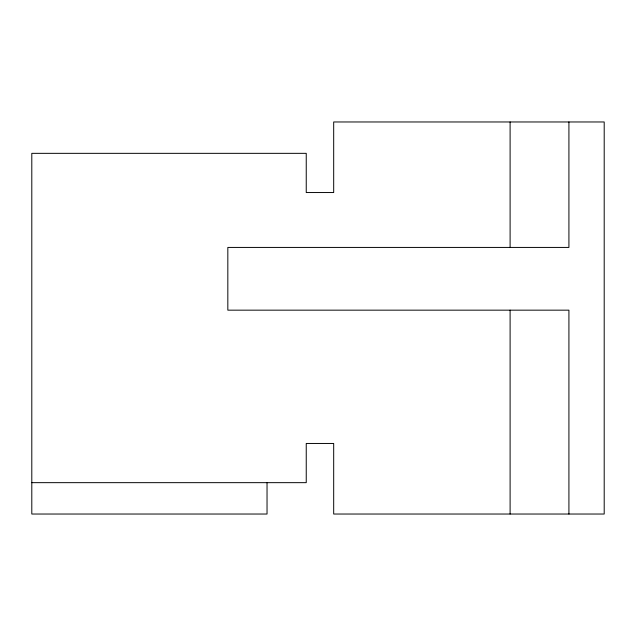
<?xml version="1.0" encoding="UTF-8"?>
<svg xmlns="http://www.w3.org/2000/svg" width="636" height="636" viewBox="0 0 636 636"><rect width="100%" height="100%" fill="white"/><g stroke="black" fill="none" stroke-linecap="round" stroke-linejoin="round"><path stroke-width="0.95" d="M31.8 482.66L306.242 482.66L306.242 443.459L333.685 443.459L333.685 514.031L604.2 514.031L604.2 121.969L333.685 121.969L333.685 192.541L306.242 192.541L306.242 153.34L31.8 153.34L31.8 514.031L267.033 514.031L267.033 482.66M568.918 121.969L568.918 247.428L227.831 247.428L227.831 310.161L568.918 310.161L568.918 514.031M510.104 121.969L510.104 247.428M510.104 310.161L510.104 514.031"/></g></svg>
